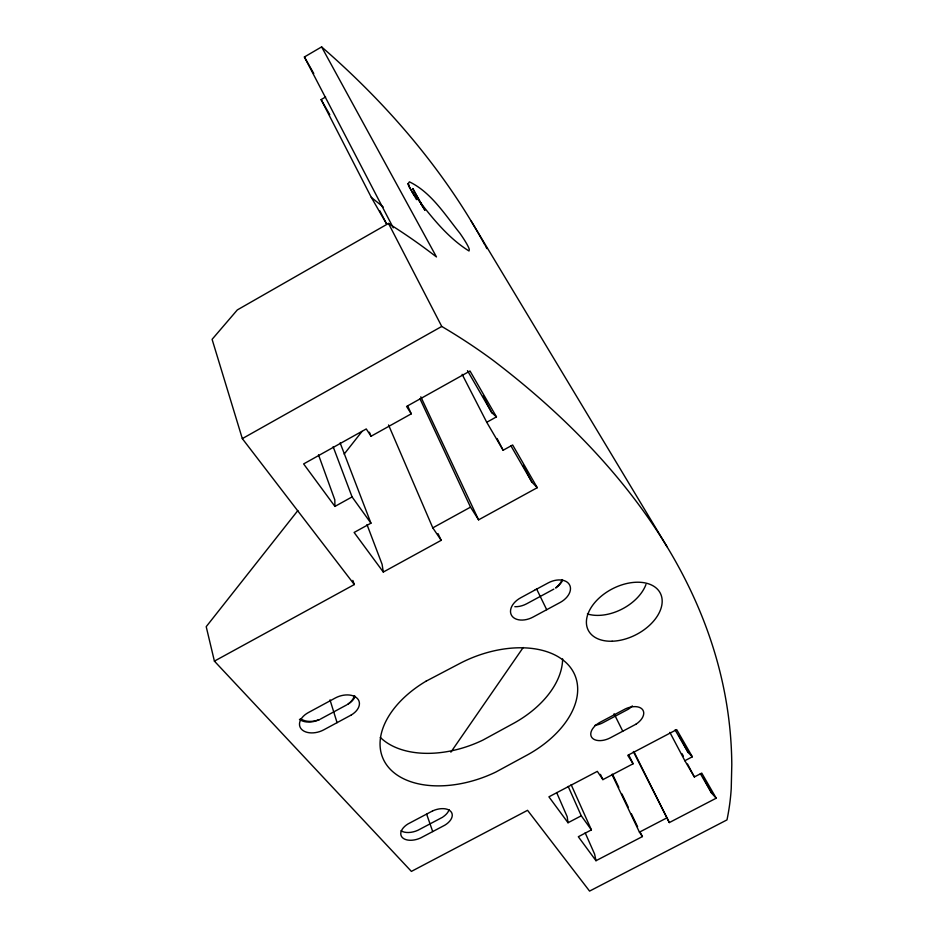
<?xml version="1.0" encoding="UTF-8"?>
<svg xmlns="http://www.w3.org/2000/svg" width="938" height="938" viewBox="0 0 938 938"><rect width="100%" height="100%" fill="white"/><g stroke="black" fill="none" stroke-linecap="round" stroke-linejoin="round"><path stroke-width="1.41" d="M450.873 752.17L523.193 647.513M297.862 510.542L206.208 626.678L214.403 661.126L411.395 871.402L527.555 810.315L589.568 891.1L726.985 819.894A589.533 335.089 -14.8 0 0 731.241 788.389L731.792 764.88A1481.782 761.515 -2.5 0 0 492.966 360.239A799.528 497.152 -7.4 0 0 441.751 326.447L388.496 223.443L237.314 309.927L212.094 339.345L242.321 438.621L354.318 584.55L214.403 661.126M344.164 454.098L362.021 431.421M347.869 704.239L348.549 703.676A17.095 11.139 -18.7 0 0 354.365 695.773M393.257 227.828L304.393 56.984L321.605 46.9A1035.634 687.179 4 0 1 484.934 245.041M379.796 210.733L386.491 223.76L371.284 197.332L321.124 99.604L325.615 96.989M242.321 438.621L441.751 326.447M333.142 446.699L352.078 496.917L334.936 506.414L303.631 463.923L366.266 428.947L371.049 436.252L411.266 413.834L407.678 405.884M419.966 398.767L470.524 507.141L478.591 519.84L537.263 487.69L512.652 444.987L503.12 450.24L486.74 422.276L496.46 416.882L470.02 371.014L406.576 406.447L411.266 413.834M340.131 442.9L370.944 523.17L354.118 532.456L383.302 572.051L441.2 540.323L438.011 533.652M441.2 540.323L432.793 527.86L470.524 507.141M553.842 589.111L526.675 603.779A17.083 11.397 -25 0 1 514.833 606.698M320.515 719.047L346.978 704.755M425.981 681.234L458.295 664.268A89.649 55.905 -22.8 0 1 570.808 667.962A89.649 55.905 -22.8 0 1 525.35 756.028L495.839 772.044A90.259 56.151 -22.1 0 1 387.453 766.018A90.259 56.151 -22.1 0 1 425.981 681.234M442.091 817.502L417.996 830.236A15.395 9.04 -20.1 0 1 401.007 830.775M640.654 833.061L642.413 836.567L595.993 860.709L578.324 836.731L591.409 829.895L581.279 815.802L568.018 822.743L548.918 796.831L597.33 771.364L602.9 779.63L633.091 763.767L628.566 754.621M669.861 732.367L684.857 760.706L692.35 756.79L676.697 729.623L627.757 755.36L633.091 763.767M684.857 760.706L694.366 776.957L701.753 773.1L716.21 798.191L669.322 822.579L633.373 751.596M611.916 774.378L639.435 832.158L666.461 818.088M388.496 223.443L392.705 226.164A727.923 489.015 -5.6 0 1 432.699 254.081L436.463 256.93L321.605 46.9M371.284 197.332L383.22 207.017M467.487 370.662L491.805 412.732L496.46 416.882M675.09 729.916L688.117 752.464L692.35 756.79M510.917 445.796L531.916 482.144L537.263 487.69M700.369 773.662L711.637 793.149L716.21 798.191M352.078 496.917L370.944 523.17M639.435 832.158L642.413 836.567M412.439 192.161C428.748 213.524 446.171 236.786 469.035 250.997L469.281 249.32A43.769 4.655 51.1 0 0 459.866 233.187C445.069 214.79 431.152 192.302 409.414 181.843L408.393 183.25L409.343 186.779L416.495 199.618M471.228 221.192L667.07 546.76M410.856 189.64L413.799 194.846M321.124 99.604L329.777 114.729M407.608 183.696L409.343 186.779M304.393 56.984L313.761 73.492M421.866 204.883L420.072 201.717L423.237 207.661M422.698 206.372L424.762 210.065M424.891 210.135L412.802 188.538L414.713 192.196M422.206 205.95L415.37 193.404M409.203 186.791L410.481 189.148M703.383 777.696L711.637 793.149M679.182 735.744L688.117 752.464M682.055 753.706L683.415 756.286M687.531 764.036L694.366 776.957M523.123 465.377L531.916 482.144M483.14 396.129L491.805 412.732M497.117 438.585L503.12 450.24M669.322 822.579L633.842 751.537M462.141 374.344L486.74 422.276M478.591 519.84L420.81 396.821M614.073 713.759L622.785 731.241M536.466 588.689L546.702 609.712M612.549 774.249L618.81 787.381M621.941 793.947L628.202 807.079M631.333 813.645L637.594 826.777M600.426 774.378L602.9 779.63M571.125 784.614L591.409 829.895M568.17 786.384L581.279 815.802M585.171 832.815L594.586 854.049L595.993 860.709M556.633 792.54L567.185 816.705L568.018 822.743M388.531 424.961L432.793 527.86M369.384 432.219L371.049 436.252M366.993 524.6L382.094 564.324L383.302 572.051M318.498 454.813L334.807 499.825L334.936 506.414M352.852 580.423L354.318 584.55M426.673 814.243L432.711 831.572M330 699.877L337.07 722.67M594.997 725.309A15.407 9.274 -25.2 0 0 603.005 722.682L628.354 709.198A15.512 9.333 -25.9 0 0 631.133 707.053M380.3 737.397A88.313 56.339 -22 0 0 482.964 740.07L511.831 724.312A87.715 56.092 -22.8 0 0 562.612 658.875M632.329 705.892A15.512 9.333 -25.9 0 1 631.755 706.478M485.579 246.225A1035.634 687.179 4 0 1 486.857 248.605M355.232 696.277A16.99 11.08 -18.7 0 1 347.869 704.239M449.091 809.775A15.407 9.087 -20.7 0 1 442.818 817.033M562.108 579.59A17.236 11.502 -26 0 1 556.269 587.387L555.636 588.009A17.142 11.444 -26 0 0 562.683 580.13M645.965 584.491A39.771 25.865 -27.5 0 1 587.376 613.944M299.433 719.329A16.978 11.01 -17.9 0 0 319.588 719.516L318.674 719.809A17.095 11.092 -17.9 0 1 300.594 718.602M534.531 590.26L520.637 597.823A17.247 11.397 -25 0 0 511.714 615.621A17.247 11.397 -25 0 0 532.995 617.098L560.443 602.313A17.306 11.432 -26 0 0 569.284 584.386A17.306 11.432 -26 0 0 548.144 582.932L534.531 590.26M635.987 724.195L610.38 737.796A15.571 9.251 -25.2 0 1 591.644 737.221A15.571 9.251 -25.2 0 1 600.343 722.143L625.529 708.811A15.676 9.31 -25.9 0 1 642.765 709.89A15.676 9.31 -25.9 0 1 635.987 724.195M351.316 714.967L323.751 729.846A17.107 11.01 -18 0 1 301.391 729.131A17.107 11.01 -18 0 1 308.297 712.61L335.347 697.978A17.107 11.068 -18.8 0 1 357.378 698.505A17.107 11.068 -18.8 0 1 351.316 714.967M432.57 810.936L408.042 823.916A15.465 9.028 -20.2 0 0 402.179 837.364A15.465 9.028 -20.2 0 0 420.623 837.962L444.835 825.182A15.477 9.063 -20.7 0 0 450.92 811.605A15.477 9.063 -20.7 0 0 432.57 810.936M612.127 641.229A40.522 25.818 -27.3 0 0 661.442 596.017A40.522 25.818 -27.3 0 0 599.276 597.916A40.522 25.818 -27.3 0 0 612.127 641.229"/></g></svg>
